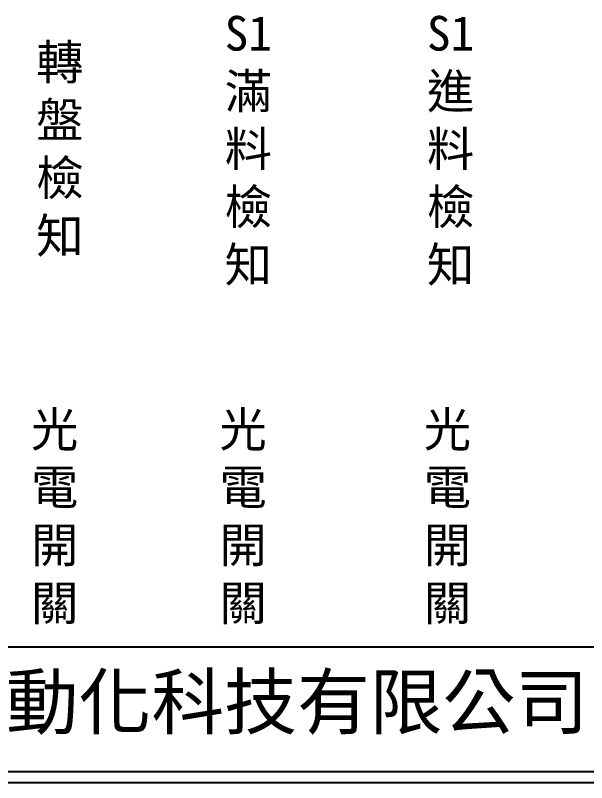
# Model space of a CAD drawing. Extents: x 325 to 612, y 3 to 207.
# Drawn here: x 389.5 to 453.8, y 3 to 89.2 of the extents above; entities that cross this region are included whole.
import ezdxf

# ---------------------------------------------------------------- set-up
doc = ezdxf.new("R2010")
doc.units = 0
doc.layers.add('圖框層', color=7, linetype='CONTINUOUS')
doc.layers.add('標尺寸層', color=3, linetype='CONTINUOUS')
doc.styles.add('CNS', font='romanc.shx', dxfattribs={"bigfont": 'chineset.shx'})
doc.styles.add('STSL', font='kaiu.ttf')

msp = doc.modelspace()

# ---------------------------------------------------------------- linework, layer by layer
at = {"layer": '圖框層', "color": 7}
for p, q in [((326.569, 18.25), (611.07, 18.25)), ((326.569, 4.25), (611.07, 4.25)), ((325.319, 3), (612.319, 3))]:
    msp.add_line(p, q, dxfattribs=at)

# ---------------------------------------------------------------- texts
at = {"layer": '圖框層', "color": 4, "style": 'STSL'}
msp.add_text('泓陞自動化科技有限公司', height=6, dxfattribs=at).set_placement((363.923, 9.076))
at = {"layer": '標尺寸層', "color": 7, "char_height": 3.9, "width": 4.96081, "attachment_point": 5, "style": 'CNS'}
for s, insert in [('{\\fDFKai-SB|b0|i0|c136|p65;S1\\P滿料檢知}', (415.736, 74)), ('{\\fDFKai-SB|b0|i0|c136|p65;S1進料檢知}', (438.475, 74)), ('{\\fDFKai-SB|b0|i0|c136|p65;轉盤檢知}', (394.554, 74)), ('{\\fDFKai-SB|b0|i0|c136|p65;光電開關}', (393.969, 32.72)), ('{\\fDFKai-SB|b0|i0|c136|p65;光電開關}', (415.151, 32.72)), ('{\\fDFKai-SB|b0|i0|c136|p65;光電開關}', (438.123, 32.72))]:
    msp.add_mtext(s, dxfattribs=dict(at, insert=insert))

doc.saveas('drawing.dxf')
